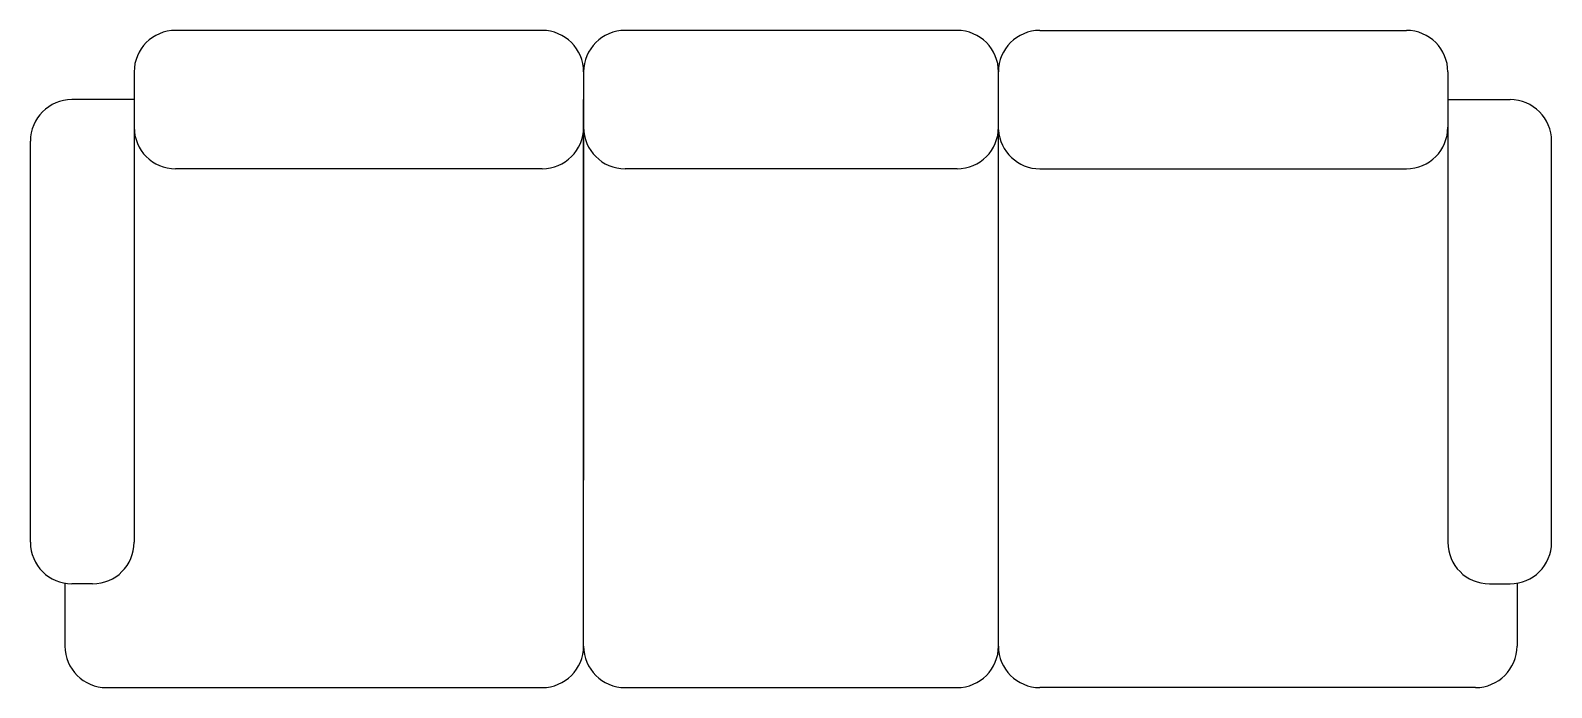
# Model space of a CAD drawing. Header units: millimetres. Extents: x 0.25 to 2.45, y 1.18 to 2.13.
import ezdxf

# ---------------------------------------------------------------- set-up
doc = ezdxf.new("R2010")
doc.units = ezdxf.units.MM

msp = doc.modelspace()

# ---------------------------------------------------------------- linework, layer by layer
for p, q in [((0.9862, 2.1258), (0.4562, 2.1258)), ((0.9862, 2.1258), (0.9862, 2.1258)), ((1.5862, 2.1258), (1.1062, 2.1258)), ((1.706, 2.1258), (2.236, 2.1258)), ((1.706, 2.1258), (1.706, 2.1258)), ((0.3962, 2.0658), (0.3962, 1.9858)), ((1.0462, 2.0658), (1.0462, 1.4758)), ((1.646, 1.2358), (1.6462, 2.0658)), ((2.296, 2.0658), (2.296, 1.9858)), ((0.3962, 2.0258), (0.3062, 2.0258)), ((0.3962, 2.0258), (0.3962, 1.3858)), ((1.0462, 1.2358), (1.0462, 2.0258)), ((1.0462, 2.0258), (1.0462, 1.9858)), ((2.296, 2.0258), (2.386, 2.0258)), ((2.296, 2.0258), (2.296, 1.3858)), ((0.2462, 1.3858), (0.2462, 1.9658)), ((2.446, 1.3858), (2.446, 1.9658)), ((0.9862, 1.9258), (0.4562, 1.9258)), ((1.5862, 1.9258), (1.1062, 1.9258)), ((1.706, 1.9258), (2.236, 1.9258)), ((0.2962, 1.3258), (0.2962, 1.2358)), ((0.3362, 1.3258), (0.3062, 1.3258)), ((2.356, 1.3258), (2.386, 1.3258)), ((2.396, 1.3258), (2.396, 1.2358)), ((0.3562, 1.1758), (0.9862, 1.1758)), ((1.1062, 1.1758), (1.5862, 1.1758)), ((2.336, 1.1758), (1.706, 1.1758))]:
    msp.add_line(p, q)
for centre, start, end in [((0.4562, 2.0658), 90, 180), ((0.9862, 2.0658), 0, 0), ((0.9862, 2.0658), 0, 90), ((1.1062, 2.0658), 90, 180), ((1.5862, 2.0658), 0, 90), ((1.706, 2.0658), 90, 180), ((1.706, 2.0658), 180, 180), ((2.236, 2.0658), 0, 90), ((0.3062, 1.9658), 90, 180), ((2.386, 1.9658), 0, 90), ((0.4562, 1.9858), 180, 270), ((0.9862, 1.9858), 270, 0), ((1.1062, 1.9858), 180, 270), ((1.5862, 1.9858), 270, 0), ((1.706, 1.9858), 183.4672, 270), ((2.236, 1.9858), 270, 0), ((0.3062, 1.3858), 180, 270), ((0.3362, 1.3858), 270, 0), ((2.356, 1.3858), 180, 270), ((2.386, 1.3858), 270, 0), ((0.3562, 1.2358), 180, 270), ((0.9862, 1.2358), 270, 0), ((1.1062, 1.2358), 180, 270), ((1.5862, 1.2358), 270, 0), ((1.706, 1.2358), 180, 270), ((2.336, 1.2358), 270, 0)]:
    msp.add_arc(centre, 0.06, start, end)

doc.saveas('drawing.dxf')
